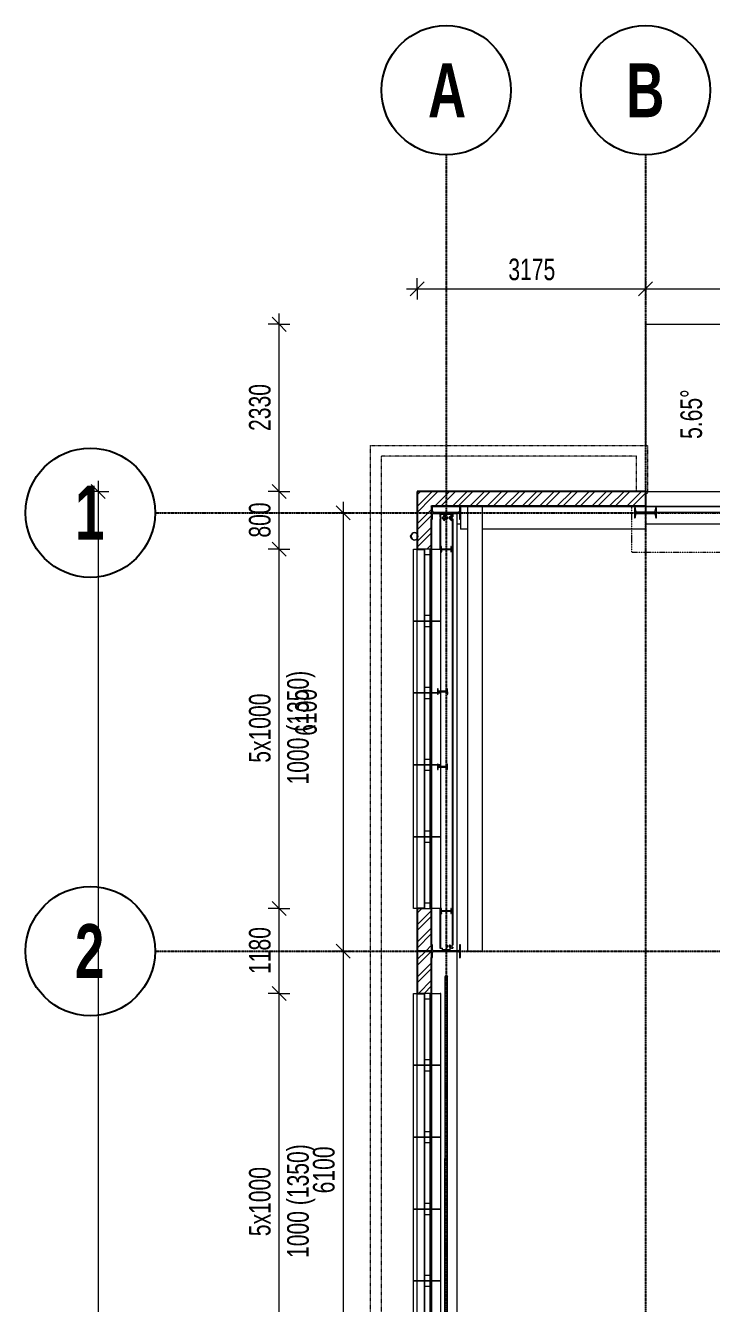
# Model space of a CAD drawing. Header units: millimetres. Extents: x 175370 to 209523, y 3478 to 159868.
# Drawn here: x 175370 to 184906, y 142089 to 159868 of the extents above; entities that cross this region are included whole.
import ezdxf

# ---------------------------------------------------------------- set-up
doc = ezdxf.new("R2010")
doc.units = ezdxf.units.MM
for name, pattern in [('1_Čerchovaná 1_0mm', [2.4, 1.2, -0.6, 0, -0.6]), ('1_Čerchovaná 6_0mm', [12, 6, -3, 0, -3]), ('3_Čárkovaná 1_0mm', [2, 1, -1])]:
    doc.linetypes.add(name, pattern=pattern)
for name, color, linetype, lineweight in [('A-ANNO-DIMS', 7, 'Continuous', 9), ('A-ANNO-DIMS-150', 7, 'Continuous', 9), ('A-DETL-MBND', 7, '3_Čárkovaná 1_0mm', 9), ('A-DETL-THIN', 7, 'Continuous', 9), ('A-DOOR', 7, 'Continuous', 9), ('A-DOOR-HDLN', 7, '1_Čerchovaná 1_0mm', 18), ('A-FLOR', 7, 'Continuous', 9), ('A-FLOR-LEVL', 7, 'Continuous', 9), ('A-GENM', 7, 'Continuous', 9), ('A-GLAZ', 7, 'Continuous', 9), ('A-GLAZ-SILL', 7, 'Continuous', 9), ('A-WALL', 7, 'Continuous', 9), ('A-WALL-1', 7, 'Continuous', 25), ('G-ANNO-DIMS-1', 7, 'Continuous', 25), ('S-BEAM', 7, 'Continuous', 9), ('S-COLS', 7, 'Continuous', 9)]:
    doc.layers.add(name, color=color, linetype=linetype, lineweight=lineweight)
for name, color, linetype, lineweight, true_color in [('A-GENM-1', 251, 'Continuous', 9, 0x646464), ('A-GENM-2', 251, '1_Čerchovaná 1_0mm', 9, 0x646464), ('A-WALL-PATT-1', 8, 'Continuous', 9, 0x808080), ('S-GRID-1', 8, '1_Čerchovaná 6_0mm', 25, 0x808080), ('S-GRID-IDEN', 8, 'Continuous', 25, 0x808080), ('S-GRID-IDEN-1', 8, 'Continuous', 9, 0x808080)]:
    doc.layers.add(name, color=color, linetype=linetype, lineweight=lineweight, true_color=true_color)
doc.styles.add('Arial', font='arial.ttf', dxfattribs={"width": 0.7, "height": 300})
doc.styles.add('Arial_B', font='arialbd.ttf', dxfattribs={"width": 0.7, "height": 750})
doc.dimstyles.new('Vnitřní_-_průhledné', dxfattribs={"dimscale": 304.8, "dimtxt": 306.07782, "dimasz": 0.639764, "dimexe": 0.492126, "dimexo": 0.0625, "dimgap": 0.098425, "dimtad": 1, "dimdec": 0, "dimrnd": 5, "dimzin": 0, "dimdsep": 46, "dimtxsty": 'Arial', "dimblk1": 'OBLIQUE', "dimblk2": 'OBLIQUE', "dimsah": 1, "dimcen": 0.09, "dimdle": 0.492126, "dimazin": 0, "dimtfac": 1, "dimtdec": 4, "dimtix": 1, "dimtmove": 0, "dimatfit": 3, "dimfxl": 0.492126, "dimfxlon": 1, "dimtvp": 1, "dimtolj": 1, "dimtzin": 0, "dimarcsym": 2})
doc.dimstyles.new('Vnitřní_-_průhledné_1', dxfattribs={"dimscale": 304.8, "dimtxt": 306.07782, "dimasz": 0.639764, "dimexe": 0.492126, "dimexo": 0.0625, "dimgap": 0.098425, "dimtad": 1, "dimdec": 0, "dimrnd": 5, "dimzin": 0, "dimdsep": 46, "dimtxsty": 'Arial', "dimblk1": 'OBLIQUE', "dimblk2": 'OBLIQUE', "dimsah": 1, "dimcen": 0.09, "dimdle": 0.492126, "dimazin": 0, "dimtfac": 1, "dimtdec": 4, "dimtix": 1, "dimtmove": 2, "dimatfit": 3, "dimfxl": 0.492126, "dimfxlon": 1, "dimtvp": 1, "dimtolj": 1, "dimtzin": 0, "dimarcsym": 2})
pattern_1 = [(45.00036, (0, 0), (-121.23422, 121.2327), []), (45.00036, (80.82, 0.0005), (-121.23422, 121.2327), [])]

# ---------------------------------------------------------------- blocks, each defined once
blk = doc.blocks.new('Sloup IPE - 374558-1NP')
at = {"layer": 'S-COLS'}
for p, q in [((234061, 38029), (233969, 37875)), ((233969, 37875), (233980, 37868)), ((233980, 37868), (234014, 37923)), ((234040, 37967), (234073, 38022)), ((234042, 37930), (234326, 37760)), ((234330, 37767), (234047, 37938)), ((234073, 38022), (234061, 38029)), ((234333, 37731), (234300, 37676)), ((234311, 37669), (234404, 37823)), ((234393, 37830), (234359, 37774)), ((234404, 37823), (234393, 37830)), ((234300, 37676), (234311, 37669))]:
    blk.add_line(p, q, dxfattribs=at)
at = {"layer": 'S-COLS', "flags": 128}
for points in [[(234014, 37923), (234016, 37927), (234020, 37930), (234024, 37932), (234029, 37933), (234033, 37933), (234038, 37932), (234042, 37930)], [(234047, 37938), (234043, 37941), (234040, 37944), (234038, 37948), (234037, 37953), (234037, 37958), (234038, 37962), (234040, 37967)], [(234326, 37760), (234330, 37757), (234333, 37753), (234335, 37749), (234336, 37745), (234336, 37740), (234335, 37735), (234333, 37731)], [(234359, 37774), (234356, 37771), (234353, 37768), (234349, 37765), (234344, 37764), (234339, 37764), (234335, 37765), (234330, 37767)]]:
    blk.add_lwpolyline(points, dxfattribs=at)
blk = doc.blocks.new('M_S profily_ sloup - 374564-1NP')
at = {"layer": 'S-COLS'}
for p, q in [((236468, 36559), (236396, 36439)), ((236411, 36439), (236437, 36470)), ((236458, 36473), (236658, 36353)), ((236460, 36508), (236475, 36546)), ((236667, 36368), (236467, 36488)), ((236472, 36556), (236468, 36559)), ((236396, 36439), (236400, 36437)), ((236665, 36332), (236650, 36295)), ((236654, 36285), (236658, 36282)), ((236658, 36282), (236729, 36401)), ((236715, 36402), (236688, 36371)), ((236729, 36401), (236725, 36404))]:
    blk.add_line(p, q, dxfattribs=at)
at = {"layer": 'S-COLS', "flags": 128}
for points in [[(236437, 36470), (236440, 36472), (236443, 36474), (236447, 36475), (236451, 36475), (236455, 36475), (236458, 36473)], [(236467, 36488), (236464, 36490), (236462, 36493), (236460, 36497), (236459, 36501), (236459, 36505), (236460, 36508)], [(236475, 36546), (236476, 36548), (236476, 36550), (236475, 36552), (236474, 36553), (236473, 36555), (236472, 36556)], [(236400, 36437), (236402, 36436), (236404, 36436), (236406, 36436), (236408, 36436), (236409, 36437), (236411, 36439)], [(236650, 36295), (236650, 36293), (236650, 36291), (236650, 36289), (236651, 36287), (236652, 36286), (236654, 36285)], [(236658, 36353), (236661, 36350), (236664, 36347), (236665, 36344), (236666, 36340), (236666, 36336), (236665, 36332)], [(236688, 36371), (236685, 36369), (236682, 36367), (236678, 36366), (236674, 36365), (236671, 36366), (236667, 36368)], [(236725, 36404), (236723, 36405), (236722, 36405), (236720, 36405), (236718, 36404), (236716, 36403), (236715, 36402)]]:
    blk.add_lwpolyline(points, dxfattribs=at)
blk = doc.blocks.new('Sloup IPE - 387892-1NP')
at = {"layer": 'S-COLS'}
for p, q in [((230919, 32801), (230826, 32647)), ((230897, 32738), (230930, 32794)), ((230930, 32794), (230919, 32801)), ((230826, 32647), (230838, 32640)), ((230838, 32640), (230871, 32695)), ((230900, 32702), (231183, 32532)), ((231188, 32539), (230904, 32710)), ((231169, 32440), (231261, 32595)), ((231250, 32602), (231217, 32546)), ((231261, 32595), (231250, 32602)), ((231191, 32503), (231157, 32447)), ((231157, 32447), (231169, 32440))]:
    blk.add_line(p, q, dxfattribs=at)
at = {"layer": 'S-COLS', "flags": 128}
for points in [[(230904, 32710), (230900, 32712), (230897, 32716), (230895, 32720), (230894, 32725), (230894, 32729), (230895, 32734), (230897, 32738)], [(230871, 32695), (230874, 32699), (230877, 32702), (230882, 32704), (230886, 32705), (230891, 32705), (230895, 32704), (230900, 32702)], [(231217, 32546), (231214, 32542), (231210, 32539), (231206, 32537), (231201, 32536), (231197, 32536), (231192, 32537), (231188, 32539)], [(231183, 32532), (231187, 32529), (231190, 32525), (231192, 32521), (231193, 32516), (231193, 32512), (231192, 32507), (231191, 32503)]]:
    blk.add_lwpolyline(points, dxfattribs=at)
blk = doc.blocks.new('Sloup IPE - 401579-1NP')
at = {"layer": 'S-COLS'}
for p, q in [((232284, 34913), (232247, 34850)), ((232247, 34850), (232253, 34847)), ((232253, 34847), (232267, 34870)), ((232276, 34886), (232290, 34909)), ((232276, 34872), (232373, 34815)), ((232375, 34819), (232279, 34876)), ((232290, 34909), (232284, 34913)), ((232375, 34805), (232361, 34782)), ((232361, 34782), (232367, 34778)), ((232367, 34778), (232404, 34841)), ((232399, 34844), (232385, 34821)), ((232404, 34841), (232399, 34844))]:
    blk.add_line(p, q, dxfattribs=at)
for centre, start, end in [((232273, 34866), 58.9896, 148.9896), ((232282, 34882), 148.9896, 238.9896), ((232369, 34809), 328.9896, 58.9896), ((232379, 34825), 238.9896, 328.9896)]:
    blk.add_arc(centre, 7, start, end, dxfattribs=at)
blk = doc.blocks.new('Sloup IPE - 401588-1NP')
at = {"layer": 'S-COLS'}
for p, q in [((232823, 35809), (232786, 35747)), ((232786, 35747), (232792, 35743)), ((232792, 35743), (232806, 35766)), ((232815, 35782), (232829, 35806)), ((232815, 35769), (232911, 35711)), ((232914, 35715), (232818, 35773)), ((232829, 35806), (232823, 35809)), ((232906, 35674), (232943, 35737)), ((232937, 35741), (232923, 35717)), ((232943, 35737), (232937, 35741)), ((232914, 35701), (232900, 35678)), ((232900, 35678), (232906, 35674))]:
    blk.add_line(p, q, dxfattribs=at)
for centre, start, end in [((232812, 35763), 58.9896, 148.9896), ((232821, 35779), 148.9896, 238.9896), ((232908, 35705), 328.9896, 58.9896), ((232917, 35721), 238.9896, 328.9896)]:
    blk.add_arc(centre, 7, start, end, dxfattribs=at)
blk = doc.blocks.new('Sloup IPE - 401597-1NP')
at = {"layer": 'S-COLS'}
for p, q in [((233885, 37479), (233848, 37417)), ((233848, 37417), (233854, 37413)), ((233854, 37413), (233868, 37436)), ((233877, 37452), (233891, 37476)), ((233877, 37439), (233974, 37381)), ((233976, 37385), (233880, 37443)), ((233891, 37476), (233885, 37479)), ((233976, 37371), (233962, 37348)), ((233962, 37348), (233968, 37344)), ((233968, 37344), (234005, 37407)), ((234000, 37411), (233986, 37387)), ((234005, 37407), (234000, 37411))]:
    blk.add_line(p, q, dxfattribs=at)
for centre, start, end in [((233874, 37433), 58.9896, 148.9896), ((233883, 37449), 148.9896, 238.9896), ((233970, 37375), 328.9896, 58.9896), ((233980, 37391), 238.9896, 328.9896)]:
    blk.add_arc(centre, 7, start, end, dxfattribs=at)
blk = doc.blocks.new('OKNO_1k - Okno Hala 1000x1000-V6-1NP')
at = {"layer": 'A-GENM'}
for p, q in [((477, 230), (-500, 230)), ((-500, 230), (-500, 220)), ((-500, 80), (-500, 220)), ((500, 230), (484, 230)), ((500, 220), (500, 230)), ((500, 220), (500, 189)), ((500, 182), (500, 80))]:
    blk.add_line(p, q, dxfattribs=at)
at = {"layer": 'A-GLAZ'}
for p, q in [((-500, 80), (-500, 0)), ((500, 80), (-500, 80)), ((-420, 80), (-420, 0)), ((420, 0), (420, 80)), ((500, 0), (500, 80)), ((500, 0), (-500, 0)), ((-500, 0), (500, 0)), ((-500, -150), (-500, 0)), ((500, -150), (-500, -150)), ((500, 0), (500, -150))]:
    blk.add_line(p, q, dxfattribs=at)
at = {"layer": 'A-GLAZ-SILL'}
blk.add_line((-500, 100), (500, 100), dxfattribs=at)
blk = doc.blocks.new('OKNO_1k - Okno Hala 1000x1000-V4-1NP')
at = {"layer": 'A-GENM'}
for p, q in [((500, 230), (-500, 230)), ((-500, 230), (-500, 220)), ((-500, 100), (-500, 220)), ((500, 220), (500, 230)), ((500, 220), (500, 80))]:
    blk.add_line(p, q, dxfattribs=at)
at = {"layer": 'A-GLAZ'}
for p, q in [((-500, 80), (-500, 0)), ((500, 80), (-500, 80)), ((-420, 80), (-420, 0)), ((420, 0), (420, 80)), ((500, 0), (500, 80)), ((500, 0), (-500, 0)), ((-500, 0), (500, 0)), ((-500, -150), (-500, -100)), ((500, -150), (-500, -150)), ((500, 0), (500, -150))]:
    blk.add_line(p, q, dxfattribs=at)
at = {"layer": 'A-GLAZ-SILL'}
blk.add_line((-500, 100), (500, 100), dxfattribs=at)
blk = doc.blocks.new('M_Vrata_ výsuvná_ sekční - 3000X4000 MM-444875-1NP')
at = {"layer": 'A-DOOR'}
for p, q in [((2000, -100), (-2000, -100)), ((-2000, -100), (-2000, -180)), ((2000, -180), (2000, -100)), ((-2000, -180), (-1890, -180)), ((-1855, -180), (1840, -180)), ((1875, -180), (2000, -180))]:
    blk.add_line(p, q, dxfattribs=at)
at = {"layer": 'A-DOOR-HDLN'}
for p, q in [((-2203, -100), (-2203, -739)), ((2203, -100), (2203, -739)), ((-2203, -739), (2203, -739))]:
    blk.add_line(p, q, dxfattribs=at)
blk = doc.blocks.new('Construction_Roof-Accessories_Lindab_Round- - Lindab Round Downpipe System 150_100 High Build Polyester 001 Antique White-815879-1NP')
at = {"layer": 'A-GENM-1'}
for p, q in [((180723, 152755), (180724, 152755)), ((180727, 152759), (180725, 152758)), ((180728, 152759), (180727, 152759)), ((180728, 152746), (180729, 152747)), ((180730, 152745), (180729, 152745)), ((180729, 152745), (180729, 152743)), ((180730, 152743), (180730, 152745))]:
    blk.add_line(p, q, dxfattribs=at)
for centre, radius, start, end in [((180743, 152761), 24.4, 127.0395, 230.0783), ((180743, 152761), 23.6, 127.6767, 230.0783), ((180726, 152755), 2.81, 109.1156, 196.8844), ((180756, 152764), 33.4, 196.48, 212.8493), ((180727, 152758), 0.615, 4.1522, 109.1156), ((180779, 152762), 51.6, 183.5413, 316.8552), ((180779, 152762), 51.6, 184.1522, 196.9374), ((180730, 152778), 2.73, 97.2723, 129.3572), ((180779, 152762), 50.8, 183.5971, 314.5783), ((180728, 152743), 1.4, 230.0783, 357.0507), ((180728, 152743), 0.601, 230.0783, 355.9217), ((180779, 152762), 50, 0, 180), ((180730, 152778), 1.93, 97.2723, 139.0987), ((180779, 152762), 50, 180, 0), ((180779, 152762), 49, 0, 180), ((180730, 152782), 1.62, 277.2723, 337.3931), ((180730, 152782), 2.42, 277.2723, 337.3931), ((180779, 152762), 49, 180, 0), ((180779, 152762), 51.6, 44.5731, 157.3931), ((180779, 152762), 50.8, 42.1753, 157.3931)]:
    blk.add_arc(centre, radius, start, end, dxfattribs=at)
blk = doc.blocks.new('OKNO_1k - Okno Hala 1000x1000-V16-1NP')
at = {"layer": 'A-GENM'}
for p, q in [((-477, 230), (-500, 230)), ((-500, 230), (-500, 220)), ((-500, 189), (-500, 220)), ((-500, 80), (-500, 182)), ((500, 230), (-470, 230)), ((500, 220), (500, 230)), ((500, 220), (500, 80))]:
    blk.add_line(p, q, dxfattribs=at)
at = {"layer": 'A-GLAZ'}
for p, q in [((-500, 80), (-500, 0)), ((500, 80), (-500, 80)), ((-420, 80), (-420, 0)), ((420, 0), (420, 80)), ((500, 0), (500, 80)), ((500, 0), (-500, 0)), ((-500, 0), (500, 0)), ((-500, -150), (-500, 0)), ((500, -150), (-500, -150)), ((500, 0), (500, -150))]:
    blk.add_line(p, q, dxfattribs=at)
at = {"layer": 'A-GLAZ-SILL'}
blk.add_line((-500, 100), (500, 100), dxfattribs=at)
blk = doc.blocks.new('OKNO_1k - Okno Hala 1000x1000-V5-1NP')
at = {"layer": 'A-GENM'}
for p, q in [((500, 230), (-500, 230)), ((-500, 230), (-500, 220)), ((-500, 80), (-500, 220)), ((500, 220), (500, 230)), ((500, 220), (500, 100))]:
    blk.add_line(p, q, dxfattribs=at)
at = {"layer": 'A-GLAZ'}
for p, q in [((-500, 80), (-500, 0)), ((500, 80), (-500, 80)), ((-420, 80), (-420, 0)), ((420, 0), (420, 80)), ((500, 0), (500, 80)), ((500, 0), (-500, 0)), ((-500, 0), (500, 0)), ((-500, -150), (-500, 0)), ((500, -150), (-500, -150)), ((500, -100), (500, -150))]:
    blk.add_line(p, q, dxfattribs=at)
at = {"layer": 'A-GLAZ-SILL'}
blk.add_line((-500, 100), (500, 100), dxfattribs=at)
blk = doc.blocks.new('IPE - 500572-1NP')
at = {"layer": 'S-BEAM'}
for p, q in [((234103, 37877), (234080, 37840)), ((234109, 37873), (234085, 37833)), ((234103, 37877), (234109, 37873)), ((234109, 37873), (234117, 37869)), ((234218, 37735), (231159, 32646)), ((234223, 37728), (231167, 32645)), ((234069, 37821), (233851, 37459)), ((234077, 37820), (233858, 37454)), ((234117, 37869), (234242, 37793)), ((234207, 37718), (234212, 37727)), ((234207, 37718), (234212, 37727)), ((234250, 37789), (234228, 37752)), ((234233, 37761), (234238, 37770)), ((234233, 37761), (234238, 37770)), ((234257, 37785), (234236, 37751)), ((234242, 37793), (234250, 37789)), ((234250, 37789), (234257, 37785)), ((231275, 33173), (230991, 32701)), ((231282, 33169), (230998, 32697)), ((230991, 32701), (230998, 32697)), ((230998, 32697), (231006, 32692)), ((231006, 32692), (231022, 32682)), ((231010, 32663), (231022, 32682)), ((231101, 32608), (231010, 32663)), ((231101, 32608), (231113, 32628)), ((231131, 32617), (231113, 32628)), ((231131, 32617), (231138, 32612)), ((231148, 32628), (231138, 32612)), ((231138, 32612), (231145, 32608)), ((231138, 32612), (231138, 32612)), ((231153, 32621), (231145, 32608))]:
    blk.add_line(p, q, dxfattribs=at)
for centre, start, end in [((234074, 37830), 238.9896, 285.6424), ((234074, 37830), 12.3369, 58.9896), ((234109, 37810), 58.9896, 238.9896), ((234109, 37810), 193.9896, 208.9896), ((234109, 37810), 238.9896, 58.9896), ((234115, 37779), 58.9896, 238.9896), ((234115, 37779), 178.9896, 193.9896), ((234115, 37779), 238.9896, 58.9896), ((234141, 37822), 58.9896, 238.9896), ((234143, 37789), 58.9896, 238.9896), ((234141, 37822), 238.9896, 58.9896), ((234143, 37789), 238.9896, 304.3583), ((234143, 37789), 278.2108, 304.3583), ((234143, 37789), 2.8456, 58.9896), ((234160, 37779), 173.621, 212.8422), ((234160, 37779), 173.621, 238.9896), ((234143, 37789), 2.8456, 47.7608), ((234162, 37782), 99.4691, 139.9485), ((234162, 37782), 58.9896, 139.9485), ((234160, 37779), 238.9896, 340.5255), ((234162, 37782), 317.4537, 58.9896), ((234194, 37758), 137.4537, 238.9896), ((234197, 37762), 58.9896, 160.5255), ((234194, 37758), 238.9896, 340.5255), ((234201, 37728), 58.9896, 238.9896), ((234201, 37728), 238.9896, 246.8264), ((234197, 37762), 317.4537, 58.9896), ((234201, 37728), 51.1529, 58.9896), ((234201, 37728), 51.1529, 58.9896), ((234227, 37771), 58.9896, 238.9896), ((234229, 37737), 192.3369, 238.9896), ((234227, 37771), 238.9896, 246.8264), ((234227, 37771), 238.9896, 246.8264), ((234231, 37741), 58.9896, 105.6424), ((234227, 37771), 51.1529, 58.9896), ((231090, 32671), 132.2149, 238.9896), ((231090, 32671), 132.2149, 145.5617), ((231093, 32677), 58.9896, 165.7644), ((231093, 32677), 152.4176, 165.7644), ((231090, 32671), 238.9896, 345.7644), ((231093, 32677), 45.6428, 58.9896), ((231093, 32677), 312.2149, 58.9896), ((231090, 32671), 332.4176, 345.7644), ((231093, 32677), 312.2149, 325.5617), ((231124, 32651), 132.2149, 238.9896), ((231124, 32651), 132.2149, 145.5617), ((231128, 32656), 58.9896, 165.7644), ((231128, 32656), 152.4176, 165.7644), ((231124, 32651), 238.9896, 345.7644), ((231128, 32656), 58.9896, 72.3365), ((231128, 32656), 312.2149, 58.9896), ((231124, 32651), 332.4176, 345.7644), ((231128, 32656), 312.2149, 325.5617), ((231128, 32656), 338.9086, 352.2554), ((231159, 32630), 192.3369, 238.9896), ((231162, 32636), 58.9896, 105.6424)]:
    blk.add_arc(centre, 11, start, end, dxfattribs=at)
for points, knots in [([(234077, 37820), (234077, 37820), (234077, 37820), (234078, 37820), (234079, 37820), (234080, 37821), (234081, 37821), (234081, 37822), (234083, 37823), (234084, 37824), (234085, 37826), (234085, 37828), (234085, 37829), (234085, 37830), (234085, 37831), (234085, 37832), (234085, 37832), (234085, 37833), (234085, 37833)], [-1, -1, -1, -1, -0.9, -0.85, -0.8, -0.75, -0.7, -0.65, -0.6, -0.5, -0.4, -0.35, -0.3, -0.25, -0.2, -0.15, -0.1, 0, 0, 0, 0]), ([(234197, 37718), (234197, 37717), (234198, 37717), (234199, 37717), (234200, 37717), (234200, 37717), (234201, 37717), (234201, 37717), (234202, 37717), (234202, 37717), (234203, 37717), (234203, 37717), (234204, 37717), (234204, 37717), (234204, 37717), (234205, 37717), (234205, 37718), (234206, 37718), (234207, 37718), (234207, 37718)], [-1, -1, -1, -1, -0.9, -0.8, -0.75, -0.7, -0.65, -0.6, -0.55, -0.5, -0.45, -0.4, -0.375, -0.35, -0.3, -0.25, -0.2, -0.1, 0, 0, 0, 0]), ([(234208, 37736), (234208, 37736), (234209, 37735), (234210, 37735), (234210, 37734), (234210, 37734), (234211, 37733), (234211, 37733), (234211, 37732), (234212, 37731), (234212, 37731), (234212, 37731), (234212, 37730), (234212, 37730), (234212, 37729), (234212, 37728), (234212, 37727), (234212, 37727)], [0, 0, 0, 0, 0.1, 0.2, 0.25, 0.3, 0.35, 0.4, 0.475, 0.55, 0.5875, 0.60625, 0.625, 0.7, 0.775, 0.85, 1, 1, 1, 1]), ([(234218, 37735), (234218, 37735), (234218, 37735), (234218, 37736), (234218, 37737), (234218, 37738), (234218, 37739), (234218, 37740), (234218, 37741), (234219, 37743), (234220, 37744), (234220, 37745)], [0, 0, 0, 0, 0.166667, 0.25, 0.333333, 0.416667, 0.5, 0.583333, 0.666667, 0.833333, 1, 1, 1, 1]), ([(234218, 37736), (234218, 37736), (234218, 37736), (234218, 37737), (234218, 37738), (234218, 37739), (234218, 37740), (234218, 37741), (234219, 37743), (234220, 37744), (234220, 37745)], [-0.8333333, -0.8333333, -0.8333333, -0.8333333, -0.75, -0.6666667, -0.5833333, -0.5, -0.4166667, -0.3333333, -0.1666667, 0, 0, 0, 0]), ([(234220, 37745), (234221, 37746), (234221, 37747), (234223, 37749), (234224, 37750), (234225, 37750), (234225, 37751), (234226, 37751), (234227, 37751), (234228, 37752), (234228, 37752), (234228, 37752)], [0, 0, 0, 0, 0.166667, 0.333333, 0.416667, 0.5, 0.583333, 0.666667, 0.75, 0.833333, 1, 1, 1, 1]), ([(234227, 37752), (234227, 37752), (234227, 37751), (234226, 37751), (234225, 37751), (234225, 37750), (234224, 37750), (234223, 37749), (234221, 37747), (234221, 37746), (234220, 37745)], [0.1666667, 0.1666667, 0.1666667, 0.1666667, 0.25, 0.3333333, 0.4166667, 0.5, 0.5833333, 0.6666667, 0.8333333, 1, 1, 1, 1]), ([(234223, 37760), (234223, 37760), (234224, 37760), (234225, 37760), (234225, 37760), (234226, 37760), (234227, 37760), (234227, 37760), (234228, 37760), (234228, 37760), (234229, 37760), (234229, 37760), (234229, 37760), (234230, 37760), (234230, 37760), (234231, 37760), (234231, 37760), (234232, 37761), (234232, 37761), (234233, 37761)], [-1, -1, -1, -1, -0.9, -0.8, -0.75, -0.7, -0.65, -0.6, -0.55, -0.5, -0.45, -0.4, -0.375, -0.35, -0.3, -0.25, -0.2, -0.1, 0, 0, 0, 0]), ([(234231, 37760), (234231, 37760), (234232, 37761), (234232, 37761), (234233, 37761)], [0.8, 0.8, 0.8, 0.8, 0.85, 1, 1, 1, 1]), ([(234234, 37779), (234234, 37779), (234235, 37778), (234235, 37778), (234236, 37777), (234236, 37776), (234236, 37776), (234237, 37775), (234237, 37775), (234237, 37774), (234237, 37774), (234237, 37773), (234238, 37773), (234238, 37773), (234238, 37772), (234238, 37771), (234238, 37770), (234238, 37770)], [0, 0, 0, 0, 0.1, 0.2, 0.25, 0.3, 0.35, 0.4, 0.475, 0.55, 0.5875, 0.60625, 0.625, 0.7, 0.775, 0.85, 1, 1, 1, 1]), ([(231148, 32628), (231148, 32628), (231148, 32628), (231148, 32629), (231148, 32629), (231148, 32630), (231148, 32631), (231148, 32632), (231148, 32633), (231148, 32634), (231149, 32636), (231150, 32637), (231151, 32638), (231151, 32638)], [0, 0, 0, 0, 0.142857, 0.214286, 0.285714, 0.357143, 0.428571, 0.5, 0.571429, 0.678571, 0.785714, 0.892857, 1, 1, 1, 1]), ([(231151, 32638), (231151, 32639), (231152, 32641), (231153, 32642), (231154, 32644), (231155, 32644), (231156, 32645), (231157, 32646), (231158, 32646), (231159, 32646), (231159, 32646), (231159, 32646)], [0, 0, 0, 0, 0.166667, 0.333333, 0.416667, 0.5, 0.583333, 0.666667, 0.75, 0.833333, 1, 1, 1, 1])]:
    blk.add_open_spline(points, degree=3, knots=knots, dxfattribs=at)
for points in [[(234212, 37729), (234212, 37728), (234212, 37728), (234212, 37727), (234212, 37727)], [(231148, 32633), (231148, 32634), (231149, 32635), (231150, 32637), (231151, 32638), (231151, 32638)], [(231148, 32628), (231148, 32628), (231148, 32628), (231148, 32628)], [(231152, 32641), (231152, 32640), (231151, 32639), (231151, 32638)]]:
    blk.add_open_spline(points, degree=3, dxfattribs=at)
blk = doc.blocks.new('Kruhové tyče - 503362-1NP')
at = {"layer": 'S-BEAM'}
for p, q in [((228144, 27754), (230880, 32304)), ((230845, 32325), (230791, 32234)), ((230844, 32293), (230825, 32262)), ((230852, 32288), (230834, 32257)), ((230865, 32328), (230844, 32293)), ((230873, 32322), (230852, 32288)), ((229458, 30017), (228110, 27774)), ((228855, 28984), (228940, 29125)), ((228948, 29120), (228863, 28979))]:
    blk.add_line(p, q, dxfattribs=at)
for centre, start_param, end_param in [((230823, 32249), 4.459709, 4.965069), ((230863, 32314), 4.965069, 6.283185), ((230863, 32314), 3.141593, 4.459709), ((228853, 28971), 4.459709, 4.965069), ((228937, 29112), 1.318116, 1.823477), ((228937, 29112), 4.459709, 4.965069), ((228127, 27764), 0, 3.141593), ((228127, 27764), 3.141593, 6.283185)]:
    blk.add_ellipse(centre, major_axis=(-17.1, 10.3), ratio=0.644183, start_param=start_param, end_param=end_param, dxfattribs=at)
blk = doc.blocks.new('Kruhové tyče - 504742-1NP')
at = {"layer": 'S-BEAM'}
for p, q in [((230790, 32234), (228053, 27684)), ((229476, 29971), (230825, 32213)), ((230071, 31009), (229986, 30868)), ((229995, 30863), (230080, 31004)), ((228088, 27664), (228141, 27752)), ((228060, 27666), (228070, 27684)), ((228068, 27661), (228079, 27679)), ((228070, 27684), (228096, 27726)), ((228079, 27679), (228105, 27721)), ((228096, 27726), (228099, 27732)), ((228105, 27721), (228108, 27726))]:
    blk.add_line(p, q, dxfattribs=at)
for centre, start_param, end_param in [((230808, 32223), 0, 3.141593), ((230808, 32223), 3.141593, 6.283185), ((230082, 31017), 1.318116, 1.823477), ((229997, 30876), 1.318116, 1.823477), ((229997, 30876), 4.459709, 4.965069), ((228071, 27674), 0, 1.318116), ((228071, 27674), 1.823477, 3.141593), ((228110, 27740), 1.318116, 1.823477)]:
    blk.add_ellipse(centre, major_axis=(-17.1, 10.3), ratio=0.644183, start_param=start_param, end_param=end_param, dxfattribs=at)
blk = doc.blocks.new('Sloup IPE - 508228-1NP')
at = {"layer": 'S-COLS'}
for p, q in [((232283, 34911), (232246, 34848)), ((232246, 34848), (232251, 34845)), ((232251, 34845), (232265, 34868)), ((232275, 34884), (232289, 34907)), ((232275, 34870), (232371, 34812)), ((232374, 34816), (232278, 34874)), ((232289, 34907), (232283, 34911)), ((232374, 34803), (232360, 34780)), ((232360, 34780), (232366, 34776)), ((232366, 34776), (232403, 34839)), ((232397, 34842), (232383, 34819)), ((232403, 34839), (232397, 34842))]:
    blk.add_line(p, q, dxfattribs=at)
for centre, start, end in [((232271, 34864), 58.9896, 148.9896), ((232281, 34880), 148.9896, 238.9896), ((232368, 34806), 328.9896, 58.9896), ((232377, 34822), 238.9896, 328.9896)]:
    blk.add_arc(centre, 7, start, end, dxfattribs=at)
blk = doc.blocks.new('Sloup IPE - 508229-1NP')
at = {"layer": 'S-COLS'}
for p, q in [((232822, 35807), (232784, 35744)), ((232784, 35744), (232790, 35741)), ((232790, 35741), (232804, 35764)), ((232814, 35780), (232828, 35803)), ((232814, 35767), (232910, 35709)), ((232912, 35713), (232816, 35771)), ((232828, 35803), (232822, 35807)), ((232936, 35738), (232922, 35715)), ((232942, 35735), (232936, 35738)), ((232912, 35699), (232898, 35676)), ((232898, 35676), (232904, 35672)), ((232904, 35672), (232942, 35735))]:
    blk.add_line(p, q, dxfattribs=at)
for centre, start, end in [((232810, 35761), 58.9896, 148.9896), ((232820, 35777), 148.9896, 238.9896), ((232906, 35703), 328.9896, 58.9896), ((232916, 35719), 238.9896, 328.9896)]:
    blk.add_arc(centre, 7, start, end, dxfattribs=at)
blk = doc.blocks.new('Sloup IPE - 508303-1NP')
at = {"layer": 'S-COLS'}
for p, q in [((231293, 33166), (231255, 33103)), ((231255, 33103), (231261, 33099)), ((231261, 33099), (231275, 33123)), ((231284, 33139), (231298, 33162)), ((231284, 33125), (231381, 33067)), ((231383, 33071), (231287, 33129)), ((231298, 33162), (231293, 33166)), ((231375, 33031), (231413, 33093)), ((231407, 33097), (231393, 33074)), ((231413, 33093), (231407, 33097)), ((231383, 33058), (231369, 33034)), ((231369, 33034), (231375, 33031))]:
    blk.add_line(p, q, dxfattribs=at)
for centre, start, end in [((231281, 33119), 58.9896, 148.9896), ((231290, 33135), 148.9896, 238.9896), ((231387, 33077), 238.9896, 328.9896), ((231377, 33061), 328.9896, 58.9896)]:
    blk.add_arc(centre, 7, start, end, dxfattribs=at)
blk = doc.blocks.new('OKNO_1k - Okno Hala 1000x1000-V20-1NP')
at = {"layer": 'A-GENM'}
for p, q in [((500, 230), (-500, 230)), ((-500, 230), (-500, 220)), ((-500, 189), (-500, 220)), ((-500, 80), (-500, 182)), ((500, 220), (500, 230)), ((500, 220), (500, 189)), ((500, 182), (500, 80))]:
    blk.add_line(p, q, dxfattribs=at)
at = {"layer": 'A-GLAZ'}
for p, q in [((-500, 80), (-500, 0)), ((500, 80), (-500, 80)), ((-420, 80), (-420, 0)), ((420, 0), (420, 80)), ((500, 0), (500, 80)), ((500, 0), (-500, 0)), ((-500, 0), (500, 0)), ((-500, -150), (-500, 0)), ((500, -150), (-500, -150)), ((500, 0), (500, -150))]:
    blk.add_line(p, q, dxfattribs=at)
at = {"layer": 'A-GLAZ-SILL'}
blk.add_line((-500, 100), (500, 100), dxfattribs=at)
blk = doc.blocks.new('OKNO_1k - Okno Hala 1000x1000-V8-1NP')
at = {"layer": 'A-GENM'}
for p, q in [((500, 230), (-500, 230)), ((-500, 230), (-500, 220)), ((-500, 80), (-500, 220)), ((500, 220), (500, 230)), ((500, 220), (500, 80))]:
    blk.add_line(p, q, dxfattribs=at)
at = {"layer": 'A-GLAZ'}
for p, q in [((-500, 80), (-500, 0)), ((500, 80), (-500, 80)), ((-420, 80), (-420, 0)), ((420, 0), (420, 80)), ((500, 0), (500, 80)), ((500, 0), (-500, 0)), ((-500, 0), (500, 0)), ((-500, -150), (-500, 0)), ((500, -150), (-500, -150)), ((500, 0), (500, -150))]:
    blk.add_line(p, q, dxfattribs=at)
at = {"layer": 'A-GLAZ-SILL'}
blk.add_line((-500, 100), (500, 100), dxfattribs=at)
blk = doc.blocks.new('Osnova - 6mm-307864-1NP')
at = {"layer": 'S-GRID-IDEN'}
blk.add_circle((0, 0), 6, dxfattribs=at)
blk = doc.blocks.new('DIMBLOCK6-1NP')
at = {"layer": 'A-ANNO-DIMS-150'}
for p, q in [((179785, 153090), (179635, 153090)), ((179785, 153240), (179785, 146990)), ((179785, 153090), (179935, 153090)), ((179785, 146990), (179635, 146990)), ((179785, 146990), (179935, 146990))]:
    blk.add_line(p, q, dxfattribs=at)
at = {"layer": 'A-ANNO-DIMS-150', "lineweight": 18}
for p, q in [((179785, 153090), (179688, 153188)), ((179785, 153090), (179883, 152993)), ((179785, 146990), (179688, 147088)), ((179785, 146990), (179883, 146893))]:
    blk.add_line(p, q, dxfattribs=at)
at = {"layer": 'A-ANNO-DIMS-150', "color": 0, "insert": (179118, 149987), "char_height": 300, "width": 768.49, "attachment_point": 1, "rotation": 90, "line_spacing_factor": 0.941778, "style": 'Arial'}
blk.add_mtext('6100', dxfattribs=at)
blk = doc.blocks.new('_Oblique')
at = {"color": 0, "linetype": 'ByBlock', "lineweight": -2}
blk.add_line((-0.5, -0.5), (0.5, 0.5), dxfattribs=at)
blk = doc.blocks.new('DIMBLOCK7-1NP')
at = {"layer": 'A-ANNO-DIMS-150', "lineweight": 18}
for p, q in [((179785, 146990), (179688, 147088)), ((179785, 146990), (179883, 146893)), ((179785, 140893), (179688, 140990)), ((179785, 140893), (179883, 140795))]:
    blk.add_line(p, q, dxfattribs=at)
at = {"layer": 'A-ANNO-DIMS-150'}
for p, q in [((179785, 146990), (179635, 146990)), ((179785, 146990), (179785, 140893)), ((179785, 146990), (179935, 146990)), ((179785, 140893), (179635, 140893)), ((179785, 140893), (179935, 140893))]:
    blk.add_line(p, q, dxfattribs=at)
at = {"layer": 'A-ANNO-DIMS-150', "color": 0, "insert": (179366, 143621), "char_height": 300, "width": 768.49, "attachment_point": 1, "rotation": 90, "line_spacing_factor": 0.941778, "style": 'Arial'}
blk.add_mtext('6100', dxfattribs=at)
blk = doc.blocks.new('DIMBLOCK11-1NP')
at = {"layer": 'A-ANNO-DIMS-150', "lineweight": 18}
for p, q in [((176378, 153384), (176280, 153482)), ((176378, 153384), (176475, 153287)), ((176378, 125414), (176280, 125512)), ((176378, 125414), (176475, 125317))]:
    blk.add_line(p, q, dxfattribs=at)
at = {"layer": 'A-ANNO-DIMS-150'}
for p, q in [((176378, 153534), (176378, 125264)), ((176378, 153384), (176228, 153384)), ((176378, 153384), (176528, 153384)), ((176378, 125414), (176228, 125414)), ((176378, 125414), (176528, 125414))]:
    blk.add_line(p, q, dxfattribs=at)
at = {"layer": 'A-ANNO-DIMS-150', "color": 0, "insert": (175958, 138999), "char_height": 300, "width": 960.61, "attachment_point": 1, "rotation": 90, "line_spacing_factor": 0.941778, "style": 'Arial'}
blk.add_mtext('27970', dxfattribs=at)
blk = doc.blocks.new('DIMBLOCK17-1NP')
at = {"layer": 'A-ANNO-DIMS-150', "lineweight": 18}
for p, q in [((178895, 146403), (178798, 146500)), ((178895, 146403), (178993, 146305)), ((178895, 141403), (178798, 141500)), ((178895, 141403), (178993, 141305))]:
    blk.add_line(p, q, dxfattribs=at)
at = {"layer": 'A-ANNO-DIMS-150'}
for p, q in [((178895, 146403), (178745, 146403)), ((178895, 141403), (178895, 146403)), ((178895, 146403), (179045, 146403)), ((178895, 141403), (178745, 141403)), ((178895, 141403), (179045, 141403))]:
    blk.add_line(p, q, dxfattribs=at)
at = {"layer": 'A-ANNO-DIMS-150', "color": 0, "char_height": 300, "attachment_point": 1, "rotation": 90, "line_spacing_factor": 0.941778, "style": 'Arial'}
for s, insert, width in [('1000 (1350)', (179007, 142722), 1859.07), ('5x1000', (178476, 143025), 1130.13)]:
    blk.add_mtext(s, dxfattribs=dict(at, insert=insert, width=width))
blk = doc.blocks.new('DIMBLOCK18-1NP')
at = {"layer": 'A-ANNO-DIMS-150'}
for p, q in [((178895, 147583), (178745, 147583)), ((178895, 146403), (178895, 147583)), ((178895, 147583), (179045, 147583)), ((178895, 146403), (178745, 146403)), ((178895, 146403), (179045, 146403))]:
    blk.add_line(p, q, dxfattribs=at)
at = {"layer": 'A-ANNO-DIMS-150', "lineweight": 18}
for p, q in [((178895, 147583), (178798, 147681)), ((178895, 147583), (178993, 147486)), ((178895, 146403), (178798, 146500)), ((178895, 146403), (178993, 146305))]:
    blk.add_line(p, q, dxfattribs=at)
at = {"layer": 'A-ANNO-DIMS-150', "color": 0, "insert": (178476, 146673), "char_height": 300, "width": 768.49, "attachment_point": 1, "rotation": 90, "line_spacing_factor": 0.941778, "style": 'Arial'}
blk.add_mtext('1180', dxfattribs=at)
blk = doc.blocks.new('DIMBLOCK19-1NP')
at = {"layer": 'A-ANNO-DIMS-150'}
for p, q in [((178895, 152583), (178745, 152583)), ((178895, 147583), (178895, 152583)), ((178895, 152583), (179045, 152583)), ((178895, 147583), (178745, 147583)), ((178895, 147583), (179045, 147583))]:
    blk.add_line(p, q, dxfattribs=at)
at = {"layer": 'A-ANNO-DIMS-150', "lineweight": 18}
for p, q in [((178895, 152583), (178798, 152681)), ((178895, 152583), (178993, 152486)), ((178895, 147583), (178798, 147681)), ((178895, 147583), (178993, 147486))]:
    blk.add_line(p, q, dxfattribs=at)
at = {"layer": 'A-ANNO-DIMS-150', "color": 0, "char_height": 300, "attachment_point": 1, "rotation": 90, "line_spacing_factor": 0.941778, "style": 'Arial'}
for s, insert, width in [('1000 (1350)', (179007, 149309), 1859.07), ('5x1000', (178476, 149612), 1130.13)]:
    blk.add_mtext(s, dxfattribs=dict(at, insert=insert, width=width))
blk = doc.blocks.new('DIMBLOCK20-1NP')
at = {"layer": 'A-ANNO-DIMS-150', "lineweight": 18}
for p, q in [((178895, 153384), (178798, 153482)), ((178895, 153384), (178993, 153287)), ((178895, 152583), (178798, 152681)), ((178895, 152583), (178993, 152486))]:
    blk.add_line(p, q, dxfattribs=at)
at = {"layer": 'A-ANNO-DIMS-150'}
for p, q in [((178895, 152583), (178895, 153534)), ((178895, 153384), (178745, 153384)), ((178895, 153384), (179045, 153384)), ((178895, 152583), (178745, 152583)), ((178895, 152583), (179045, 152583))]:
    blk.add_line(p, q, dxfattribs=at)
at = {"layer": 'A-ANNO-DIMS-150', "color": 0, "insert": (178476, 152744), "char_height": 300, "width": 576.37, "attachment_point": 1, "rotation": 90, "line_spacing_factor": 0.941778, "style": 'Arial'}
blk.add_mtext('800', dxfattribs=at)
blk = doc.blocks.new('DIMBLOCK28-1NP')
at = {"layer": 'A-ANNO-DIMS-150'}
for p, q in [((180816, 156206), (180816, 156356)), ((183988, 156206), (183988, 156356)), ((180666, 156206), (183988, 156206)), ((180816, 156206), (180816, 156056)), ((183988, 156206), (183988, 156056))]:
    blk.add_line(p, q, dxfattribs=at)
at = {"layer": 'A-ANNO-DIMS-150', "lineweight": 18}
for p, q in [((180816, 156206), (180913, 156304)), ((183988, 156206), (184086, 156304)), ((180816, 156206), (180718, 156109)), ((183988, 156206), (183891, 156109))]:
    blk.add_line(p, q, dxfattribs=at)
at = {"layer": 'A-ANNO-DIMS-150', "color": 0, "insert": (182082, 156626), "char_height": 300, "width": 768.49, "attachment_point": 1, "line_spacing_factor": 0.941778, "style": 'Arial'}
blk.add_mtext('3175', dxfattribs=at)
blk = doc.blocks.new('DIMBLOCK29-1NP')
at = {"layer": 'A-ANNO-DIMS-150'}
for p, q in [((183988, 156206), (183988, 156356)), ((187988, 156206), (187988, 156356)), ((183988, 156206), (187988, 156206)), ((183988, 156206), (183988, 156056)), ((187988, 156206), (187988, 156056))]:
    blk.add_line(p, q, dxfattribs=at)
at = {"layer": 'A-ANNO-DIMS-150', "lineweight": 18}
for p, q in [((183988, 156206), (184086, 156304)), ((187988, 156206), (188086, 156304)), ((183988, 156206), (183891, 156109)), ((187988, 156206), (187891, 156109))]:
    blk.add_line(p, q, dxfattribs=at)
at = {"layer": 'A-ANNO-DIMS-150', "color": 0, "insert": (185668, 156626), "char_height": 300, "width": 768.49, "attachment_point": 1, "line_spacing_factor": 0.941778, "style": 'Arial'}
blk.add_mtext('4000', dxfattribs=at)
blk = doc.blocks.new('DIMBLOCK40-1NP')
at = {"layer": 'A-ANNO-DIMS-150', "lineweight": 18}
for p, q in [((178895, 155712), (178798, 155809)), ((178895, 155712), (178993, 155614)), ((178895, 153384), (178798, 153482)), ((178895, 153384), (178993, 153287))]:
    blk.add_line(p, q, dxfattribs=at)
at = {"layer": 'A-ANNO-DIMS-150'}
for p, q in [((178895, 153234), (178895, 155862)), ((178895, 155712), (178745, 155712)), ((178895, 155712), (179045, 155712)), ((178895, 153384), (178745, 153384)), ((178895, 153384), (179045, 153384))]:
    blk.add_line(p, q, dxfattribs=at)
at = {"layer": 'A-ANNO-DIMS-150', "color": 0, "insert": (178476, 154228), "char_height": 300, "width": 768.49, "attachment_point": 1, "rotation": 90, "line_spacing_factor": 0.941778, "style": 'Arial'}
blk.add_mtext('2330', dxfattribs=at)

msp = doc.modelspace()

# ---------------------------------------------------------------- hatches: boundary and pattern name
at = {"layer": 'A-WALL-PATT-1'}
h = msp.add_hatch(dxfattribs=at)
h.set_pattern_fill('FP_1', color=256, angle=76.01036, style=0, pattern_type=2)
h.set_pattern_definition(pattern_1)
h.paths.add_polyline_path([(180815.7, 146990.4), (181015.7, 146990.4), (181015.7, 147583.1), (180815.7, 147583.1), (180815.7, 147303.3)])
h.paths.add_polyline_path([(181015.7, 152583.1), (181015.7, 153384.2), (180815.7, 153384.2), (180815.7, 152583.1), (180995.7, 152583.1)])
h = msp.add_hatch(dxfattribs=at)
h.set_pattern_fill('FP_1', color=256, angle=76.01036, style=0, pattern_type=2)
h.set_pattern_definition(pattern_1)
h.paths.add_polyline_path([(199958.2, 153184.2), (199999.2, 153184.2), (199999.2, 153384.2), (196979.2, 153384.2), (196979.2, 153184.2), (199801.1, 153184.2)])
h.paths.add_polyline_path([(192979.2, 153184.2), (192979.2, 153384.2), (187995.7, 153384.2), (187995.7, 153184.2), (192806.7, 153184.2)])
h.paths.add_polyline_path([(183995.7, 153184.2), (183995.7, 153384.2), (181015.7, 153384.2), (181016.1, 153184.2), (183813.9, 153184.2)])
h = msp.add_hatch(dxfattribs=at)
h.set_pattern_fill('FP_1', color=256, angle=76.01036, style=0, pattern_type=2)
h.set_pattern_definition(pattern_1)
h.paths.add_polyline_path([(180815.7, 140892.9), (181015.7, 140892.9), (181015.7, 141402.9), (180815.7, 141402.9), (180815.7, 140918.2)])
h.paths.add_polyline_path([(181015.7, 146402.9), (181015.7, 146990.4), (180815.7, 146990.4), (180815.7, 146402.9), (180995.7, 146402.9)])

# ---------------------------------------------------------------- linework, layer by layer
at = {"layer": 'A-DETL-MBND'}
for p, q in [((180165.7, 129009), (180165.7, 154026.8)), ((180165.7, 154026.8), (184015.7, 154026.8)), ((184015.7, 154026.8), (184015.7, 153361.8)), ((180315.7, 153876.8), (180315.7, 129159)), ((183865.7, 153876.8), (180315.7, 153876.8)), ((183865.7, 153384.2), (183865.7, 153876.8)), ((183995.7, 153361.8), (184015.7, 153361.8))]:
    msp.add_line(p, q, dxfattribs=at)
at = {"layer": 'A-DETL-THIN'}
for p, q in [((180815.7, 153384.2), (200134.2, 153384.2)), ((180815.7, 125414.4), (180815.7, 153384.2)), ((181015.7, 153179.2), (199958.2, 153179.2)), ((181015.7, 125614.4), (181015.7, 153179.2))]:
    msp.add_line(p, q, dxfattribs=at)
at = {"layer": 'A-FLOR'}
for p, q in [((181418.2, 152931.4), (181365.7, 152931.4)), ((188015.7, 152931.4), (183988.2, 152931.4))]:
    msp.add_line(p, q, dxfattribs=at)
at = {"layer": 'A-FLOR-LEVL'}
for p, q in [((183988.2, 155712), (187988.2, 155712)), ((183988.2, 155712), (183988.2, 154026.8)), ((183988.2, 153484.3), (183988.2, 153384.2)), ((183988.2, 153175), (183995.7, 153175))]:
    msp.add_line(p, q, dxfattribs=at)
at = {"layer": 'A-WALL'}
for p, q in [((181402.2, 153179.2), (181029.2, 153179.2)), ((181036, 153080.4), (181365.7, 153080.4)), ((181365.7, 153080.4), (181365.7, 146994.7)), ((181518.7, 153179.2), (181415.8, 153179.2)), ((181418.2, 153179.2), (181418.2, 152861.8)), ((181518.7, 146990.4), (181518.7, 153179.2)), ((183995.7, 153179.2), (181718.7, 153179.2)), ((181718.7, 153179.2), (181718.7, 146990.4)), ((183988.2, 153179.2), (183988.2, 153099.1)), ((183988.2, 153081.7), (183988.2, 152861.8)), ((183995.7, 153179.2), (183995.7, 153184.2)), ((181518.7, 152861.8), (181418.2, 152861.8)), ((183988.2, 152861.8), (181718.7, 152861.8)), ((181365.7, 146986.1), (181365.7, 140897.2)), ((181518.7, 146990.4), (181718.7, 146990.4))]:
    msp.add_line(p, q, dxfattribs=at)
at = {"layer": 'A-WALL-1'}
for p, q in [((180815.7, 153384.2), (180815.7, 152583.1)), ((183995.7, 153384.2), (180815.7, 153384.2)), ((183995.7, 153184.2), (183995.7, 153384.2)), ((181015.7, 153180.4), (181015.7, 153184.2)), ((181015.7, 153184.2), (183995.7, 153184.2)), ((181015.7, 152583.1), (181015.7, 153000.4)), ((180815.7, 152583.1), (180915.7, 152583.1)), ((180995.7, 152583.1), (181015.7, 152583.1)), ((180915.7, 147583.1), (180815.7, 147583.1)), ((180815.7, 147583.1), (180815.7, 146990.4)), ((181015.7, 147583.1), (180995.7, 147583.1)), ((181015.7, 147080.4), (181015.7, 147583.1)), ((181015.7, 146990.4), (180815.7, 146990.4)), ((180815.7, 146990.4), (180815.7, 146402.9)), ((181015.7, 146402.9), (181015.7, 146900.4)), ((180815.7, 146402.9), (180915.7, 146402.9)), ((180995.7, 146402.9), (181015.7, 146402.9))]:
    msp.add_line(p, q, dxfattribs=at)
at = {"layer": 'S-GRID-1'}
for p, q in [((181218.2, 158068.3), (181218.2, 120650.8)), ((183988.2, 158068.3), (183988.2, 120650.8)), ((177170.3, 153090.4), (203907.7, 153090.4)), ((177170.3, 146990.4), (203907.7, 146990.4))]:
    msp.add_line(p, q, dxfattribs=at)

# ---------------------------------------------------------------- block references
at = {"layer": 'A-DOOR-HDLN'}
msp.add_blockref('M_Vrata_ výsuvná_ sekční - 3000X4000 MM-444875-1NP', (185995.7, 153279.2), dxfattribs=at)
at = {"layer": 'A-GENM-2'}
msp.add_blockref('Construction_Roof-Accessories_Lindab_Round- - Lindab Round Downpipe System 150_100 High Build Polyester 001 Antique White-815879-1NP', (0, 0), dxfattribs=at)
at = {"layer": 'A-GLAZ'}
for name, p, rotation in [('OKNO_1k - Okno Hala 1000x1000-V4-1NP', (180915.7, 152083.1), 270.0000000000038), ('OKNO_1k - Okno Hala 1000x1000-V6-1NP', (180915.7, 151083.1), 270.0000000000038), ('OKNO_1k - Okno Hala 1000x1000-V20-1NP', (180915.7, 150083.1), 270.0000000000038), ('OKNO_1k - Okno Hala 1000x1000-V16-1NP', (180915.7, 149083.1), 270.0000000000038), ('OKNO_1k - Okno Hala 1000x1000-V5-1NP', (180915.7, 148083.1), 270.0000000000038), ('OKNO_1k - Okno Hala 1000x1000-V4-1NP', (180915.7, 145902.9), 270.0000000000039), ('OKNO_1k - Okno Hala 1000x1000-V8-1NP', (180915.7, 144902.9), 270.0000000000039), ('OKNO_1k - Okno Hala 1000x1000-V8-1NP', (180915.7, 143902.9), 270.0000000000039), ('OKNO_1k - Okno Hala 1000x1000-V8-1NP', (180915.7, 142902.9), 270.0000000000039), ('OKNO_1k - Okno Hala 1000x1000-V5-1NP', (180915.7, 141902.9), 270.0000000000039)]:
    msp.add_blockref(name, p, dxfattribs=dict(at, rotation=rotation))
at = {"layer": 'S-BEAM', "rotation": 31.01035950519298}
for name in ['IPE - 500572-1NP', 'Kruhové tyče - 504742-1NP', 'Kruhové tyče - 503362-1NP']:
    msp.add_blockref(name, (0, 0), dxfattribs=at)
at = {"layer": 'S-COLS', "rotation": 31.01035950519298}
for name in ['Sloup IPE - 374558-1NP', 'M_S profily_ sloup - 374564-1NP', 'Sloup IPE - 401597-1NP', 'Sloup IPE - 401588-1NP', 'Sloup IPE - 508229-1NP', 'Sloup IPE - 401579-1NP', 'Sloup IPE - 508228-1NP', 'Sloup IPE - 508303-1NP', 'Sloup IPE - 387892-1NP']:
    msp.add_blockref(name, (0, 0), dxfattribs=at)
at = {"layer": 'S-GRID-IDEN', "xscale": 149.9999999999999, "yscale": 149.9999999999999, "zscale": 149.9999999999999}
for p, rotation in [((181218.2, 158968.3), 180), ((183988.2, 158968.3), 180), ((176270.3, 153090.4), 269.9999999999995), ((176270.3, 146990.4), 269.9999999999995)]:
    msp.add_blockref('Osnova - 6mm-307864-1NP', p, dxfattribs=dict(at, rotation=rotation))

# ---------------------------------------------------------------- texts
at = {"layer": 'G-ANNO-DIMS-1', "insert": (184474.5, 154117.5), "char_height": 300, "width": 819.03, "attachment_point": 1, "rotation": 90, "line_spacing_factor": 0.941778, "style": 'Arial', "bg_fill": 3, "box_fill_scale": 1.25, "bg_fill_color": 9, "bg_fill_true_color": 13158600, "bg_fill_transparency": 0}
msp.add_mtext('5.65°', dxfattribs=at)
at = {"layer": 'S-GRID-IDEN-1', "char_height": 750, "attachment_point": 1, "style": 'Arial_B'}
for s, insert, width in [('\\fArial|b1|i0|c238|p34|;\\W.7;A', (180965.3, 159342.8), 614.493), ('\\fArial|b1|i0|c238|p34|;\\W.7;B', (183721.2, 159342.8), 648.164), ('\\fArial|b1|i0|c238|p34|;\\W.7;1', (176057, 153467.1), 505.063), ('\\fArial|b1|i0|c238|p34|;\\W.7;2', (176057, 147367.1), 505.063)]:
    msp.add_mtext(s, dxfattribs=dict(at, insert=insert, width=width))

# ---------------------------------------------------------------- dimensions: what is measured, and where the dimension line sits
at = {"layer": 'A-ANNO-DIMS'}
for base, p1, p2, angle, override, picture, middle in [((183988.189636, 156206.2765796), (180815.689636, 156056.2765796), (183988.189636, 156356.2765796), 0, {"dimpost": '<>', "dimfxl": 3186.652829}, 'DIMBLOCK28-1NP', (182401.939636, 156389.550796)), ((187988.2, 156206.3), (183988.2, 156356.3), (187988.2, 156356.3), 0, {"dimpost": '<>', "dimfxl": 4000}, 'DIMBLOCK29-1NP', (185988.2, 156389.4)), ((178895.3, 155712), (179045.3, 153384.2), (179045.3, 155712), 90, {"dimpost": '<>', "dimfxl": 2327.77258}, 'DIMBLOCK40-1NP', (178712.1, 154548.1)), ((176377.8, 125414.4), (176527.8, 153384.2), (176527.8, 125414.4), 90, {"dimpost": '<>', "dimfxl": 27969.800329}, 'DIMBLOCK11-1NP', (176194.6, 139399.3)), ((178895.3, 153384.2), (179045.3, 152583.1), (179045.3, 153384.2), 90, {"dimpost": '<>', "dimfxl": 801.047207}, 'DIMBLOCK20-1NP', (178712.2, 152983.7)), ((178895.3, 147583.1), (179045.3, 146402.9), (179045.3, 147583.1), 90, {"dimpost": '<>', "dimfxl": 1180.253122}, 'DIMBLOCK18-1NP', (178712.2, 146993)), ((179785.2991502, 140892.8916405), (179935.2991502, 146990.3916405), (179935.2991502, 140892.8916405), 90, {"dimpost": '<>', "dimfxl": 6097.5}, 'DIMBLOCK7-1NP', (179602.127253, 143941.6416405))]:
    dim = msp.add_linear_dim(base=base, p1=p1, p2=p2, angle=angle, dimstyle='Vnitřní_-_průhledné', override=override, dxfattribs=at)
    dim.commit()
    dim.dimension.update_dxf_attribs({"geometry": picture, "text_midpoint": middle})
dim = msp.add_linear_dim(base=(179785.3, 146990.4), p1=(179935.3, 153090.4), p2=(179935.3, 146990.4), angle=90, dimstyle='Vnitřní_-_průhledné_1', override={"dimpost": '<>', "dimfxl": 6100}, dxfattribs=at)
dim.commit()
dim.dimension.update_dxf_attribs({"geometry": 'DIMBLOCK6-1NP', "text_midpoint": (179317.8, 150370.9), "dimtype": 160, "text_rotation": 90})
dim = msp.add_linear_dim(base=(178895.3, 152583.1), p1=(179045.3, 147583.1), p2=(179045.3, 152583.1), angle=90, text='5x1000\\X1000 (1350)', dimstyle='Vnitřní_-_průhledné', override={"dimpost": '<>', "dimfxl": 5000}, dxfattribs=at)
dim.commit()
dim.dimension.update_dxf_attribs({"geometry": 'DIMBLOCK19-1NP', "text_midpoint": (178895.3, 150083.1)})
dim = msp.add_linear_dim(base=(178895.3, 146402.9), p1=(179045.3, 141402.9), p2=(179045.3, 146402.9), angle=90, text='5x1000\\X1000 (1350)', dimstyle='Vnitřní_-_průhledné_1', override={"dimpost": '<>', "dimfxl": 5000}, dxfattribs=at)
dim.commit()
dim.dimension.update_dxf_attribs({"geometry": 'DIMBLOCK17-1NP', "text_midpoint": (178875.9, 143025.5), "dimtype": 160, "text_rotation": 90})

doc.saveas('drawing.dxf')
